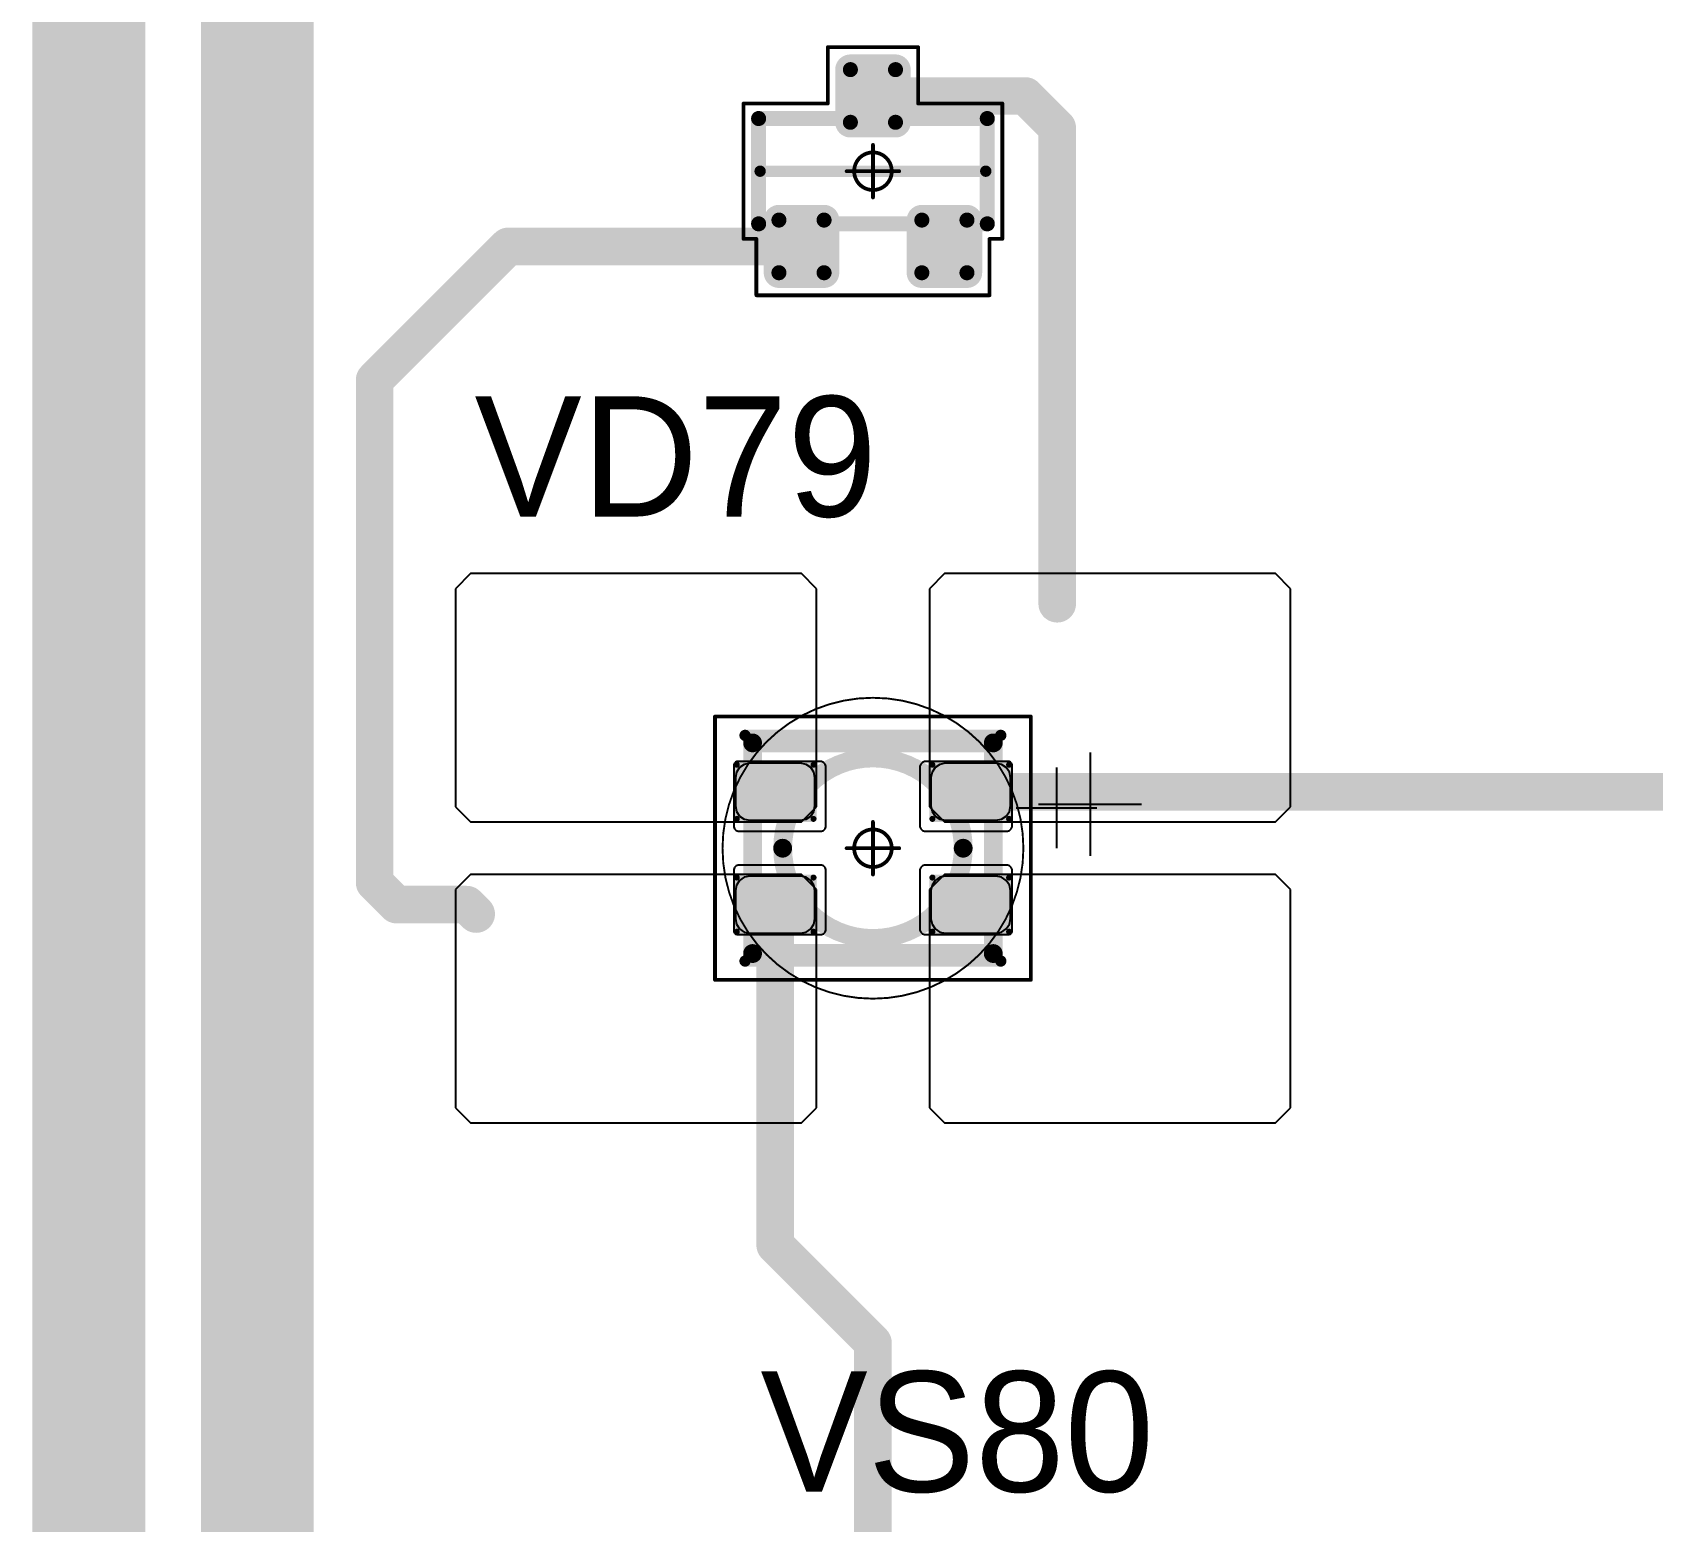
# Model space of a CAD drawing. Header units: millimetres. Extents: x 0 to 400, y 0 to 514.
# Drawn here: x 248.83 to 270.37, y 343.55 to 363.35 of the extents above; entities that cross this region are included whole.
import ezdxf

# ---------------------------------------------------------------- set-up
doc = ezdxf.new("R2010")
doc.units = ezdxf.units.MM
for name, color, linetype in [('Mechanical13', 56, 'Continuous'), ('Mechanical15', 56, 'Continuous'), ('Mechanical2', 216, 'Continuous'), ('TopLayer', 1, 'Continuous'), ('TopOverlay', 2, 'Continuous'), ('TopPaste', 8, 'Continuous'), ('TopSolder', 216, 'Continuous')]:
    doc.layers.add(name, color=color, linetype=linetype)

# ---------------------------------------------------------------- blocks, each defined once
blk = doc.blocks.new('SOT23_103')
at = {"layer": 'Mechanical13', "const_width": 0.2}
for points in [[(-0.7, 1.52), (0.7, 1.52)], [(-0.7, 1.52), (-0.7, -1.52)], [(0.7, 1.52), (0.7, -1.52)], [(-0.7, -1.52), (0.7, -1.52)]]:
    blk.add_lwpolyline(points, dxfattribs=at)
at = {"layer": 'Mechanical13', "const_width": 0.1}
for points in [[(-0.75, 1.52, 1), (-0.65, 1.52, 1)], [(-0.75, 1.52, 1), (-0.65, 1.52, 1)], [(0.65, 1.52, 1), (0.75, 1.52, 1)], [(0.65, 1.52, 1), (0.75, 1.52, 1)], [(-0.75, -1.52, 1), (-0.65, -1.52, 1)], [(-0.75, -1.52, 1), (-0.65, -1.52, 1)], [(0.65, -1.52, 1), (0.75, -1.52, 1)], [(0.65, -1.52, 1), (0.75, -1.52, 1)]]:
    blk.add_lwpolyline(points, format="xyb", close=True, dxfattribs=at)
at = {"layer": 'Mechanical15', "const_width": 0.05}
for points in [[(-0.9, 1.72), (-0.9, 1.55)], [(-0.9, 1.72), (0.9, 1.72)], [(0.9, 1.72), (0.9, 0.6)], [(-1.65, 1.55), (-1.65, -1.55)], [(-1.65, 1.55), (-0.9, 1.55)], [(0.9, 0.6), (1.65, 0.6)], [(1.65, 0.6), (1.65, -0.6)], [(0, 0.35), (0, -0.35)], [(-0.35, 0), (0.35, 0)], [(0.9, -0.6), (1.65, -0.6)], [(0.9, -0.6), (0.9, -1.72)], [(-1.65, -1.55), (-0.9, -1.55)], [(-0.9, -1.55), (-0.9, -1.72)], [(-0.9, -1.72), (0.9, -1.72)]]:
    blk.add_lwpolyline(points, dxfattribs=at)
at = {"layer": 'Mechanical15'}
for points, const_width in [([(-0.913, 1.72, 1), (-0.888, 1.72, 1)], 0.025), ([(-0.913, 1.72, 1), (-0.888, 1.72, 1)], 0.025), ([(0.888, 1.72, 1), (0.913, 1.72, 1)], 0.025), ([(0.888, 1.72, 1), (0.913, 1.72, 1)], 0.025), ([(-1.662, 1.55, 1), (-1.637, 1.55, 1)], 0.025), ([(-1.662, 1.55, 1), (-1.637, 1.55, 1)], 0.025), ([(-0.913, 1.55, 1), (-0.888, 1.55, 1)], 0.025), ([(-0.913, 1.55, 1), (-0.888, 1.55, 1)], 0.025), ([(0.888, 0.6, 1), (0.913, 0.6, 1)], 0.025), ([(0.888, 0.6, 1), (0.913, 0.6, 1)], 0.025), ([(1.637, 0.6, 1), (1.662, 0.6, 1)], 0.025), ([(1.637, 0.6, 1), (1.662, 0.6, 1)], 0.025), ([(0.25, 0, 1), (-0.25, 0, 1)], 0.05), ([(-0.012, 0.35, 1), (0.012, 0.35, 1)], 0.025), ([(-0.362, 0, 1), (-0.337, 0, 1)], 0.025), ([(-0.262, 0, 1), (-0.238, 0, 1)], 0.025), ([(0.238, 0, 1), (0.262, 0, 1)], 0.025), ([(0.337, 0, 1), (0.362, 0, 1)], 0.025), ([(-0.012, -0.35, 1), (0.012, -0.35, 1)], 0.025), ([(0.888, -0.6, 1), (0.913, -0.6, 1)], 0.025), ([(0.888, -0.6, 1), (0.913, -0.6, 1)], 0.025), ([(1.637, -0.6, 1), (1.662, -0.6, 1)], 0.025), ([(1.637, -0.6, 1), (1.662, -0.6, 1)], 0.025), ([(-1.662, -1.55, 1), (-1.637, -1.55, 1)], 0.025), ([(-1.662, -1.55, 1), (-1.637, -1.55, 1)], 0.025), ([(-0.913, -1.55, 1), (-0.888, -1.55, 1)], 0.025), ([(-0.913, -1.55, 1), (-0.888, -1.55, 1)], 0.025), ([(-0.913, -1.72, 1), (-0.888, -1.72, 1)], 0.025), ([(-0.913, -1.72, 1), (-0.888, -1.72, 1)], 0.025), ([(0.888, -1.72, 1), (0.913, -1.72, 1)], 0.025), ([(0.888, -1.72, 1), (0.913, -1.72, 1)], 0.025)]:
    blk.add_lwpolyline(points, format="xyb", close=True, dxfattribs=dict(at, const_width=const_width))
at = {"layer": 'TopLayer', "const_width": 0.1}
for points in [[(-1.4, 1.25, 1), (-1.3, 1.25, 1)], [(-0.7, 1.25, 1), (-0.6, 1.25, 1)], [(-1.4, 0.65, 1), (-1.3, 0.65, 1)], [(-0.7, 0.65, 1), (-0.6, 0.65, 1)], [(0.6, 0.3, 1), (0.7, 0.3, 1)], [(1.3, 0.3, 1), (1.4, 0.3, 1)], [(0.6, -0.3, 1), (0.7, -0.3, 1)], [(1.3, -0.3, 1), (1.4, -0.3, 1)], [(-1.4, -0.65, 1), (-1.3, -0.65, 1)], [(-0.7, -0.65, 1), (-0.6, -0.65, 1)], [(-1.4, -1.25, 1), (-1.3, -1.25, 1)], [(-0.7, -1.25, 1), (-0.6, -1.25, 1)]]:
    blk.add_lwpolyline(points, format="xyb", close=True, dxfattribs=at)
at = {"layer": 'TopLayer'}
for points in [[(-1.35, 1.35), (-1.35, 0.55), (-0.65, 1.35), (-0.65, 0.55)], [(-1.45, 1.25), (-1.45, 0.65), (-0.55, 1.25), (-0.55, 0.65)], [(0.55, 0.3), (0.55, -0.3), (1.45, 0.3), (1.45, -0.3)], [(0.65, 0.4), (0.65, -0.4), (1.35, 0.4), (1.35, -0.4)], [(-1.35, -0.55), (-1.35, -1.35), (-0.65, -0.55), (-0.65, -1.35)], [(-1.45, -0.65), (-1.45, -1.25), (-0.55, -0.65), (-0.55, -1.25)]]:
    blk.add_solid(points, dxfattribs=at)
at = {"layer": 'TopOverlay', "const_width": 0.15}
blk.add_lwpolyline([(0, 1.5), (0, -1.5)], dxfattribs=at)
at = {"layer": 'TopOverlay', "const_width": 0.075}
for points in [[(-0.038, 1.5, 1), (0.038, 1.5, 1)], [(-0.038, -1.5, 1), (0.038, -1.5, 1)]]:
    blk.add_lwpolyline(points, format="xyb", close=True, dxfattribs=at)
at = {"layer": 'TopPaste', "const_width": 0.075}
for points in [[(-1.387, 1.25, 1), (-1.313, 1.25, 1)], [(-0.687, 1.25, 1), (-0.613, 1.25, 1)], [(-1.387, 0.65, 1), (-1.313, 0.65, 1)], [(-0.687, 0.65, 1), (-0.613, 0.65, 1)], [(0.613, 0.3, 1), (0.687, 0.3, 1)], [(1.313, 0.3, 1), (1.387, 0.3, 1)], [(0.613, -0.3, 1), (0.687, -0.3, 1)], [(1.313, -0.3, 1), (1.387, -0.3, 1)], [(-1.387, -0.65, 1), (-1.313, -0.65, 1)], [(-0.687, -0.65, 1), (-0.613, -0.65, 1)], [(-1.387, -1.25, 1), (-1.313, -1.25, 1)], [(-0.687, -1.25, 1), (-0.613, -1.25, 1)]]:
    blk.add_lwpolyline(points, format="xyb", close=True, dxfattribs=at)
at = {"layer": 'TopPaste'}
for points in [[(-1.35, 1.325), (-1.35, 0.575), (-0.65, 1.325), (-0.65, 0.575)], [(-1.425, 1.25), (-1.425, 0.65), (-0.575, 1.25), (-0.575, 0.65)], [(0.575, 0.3), (0.575, -0.3), (1.425, 0.3), (1.425, -0.3)], [(0.65, 0.375), (0.65, -0.375), (1.35, 0.375), (1.35, -0.375)], [(-1.35, -0.575), (-1.35, -1.325), (-0.65, -0.575), (-0.65, -1.325)], [(-1.425, -0.65), (-1.425, -1.25), (-0.575, -0.65), (-0.575, -1.25)]]:
    blk.add_solid(points, dxfattribs=at)
at = {"layer": 'TopSolder', "const_width": 0.202}
for points in [[(-1.451, 1.25, 1), (-1.249, 1.25, 1)], [(-0.751, 1.25, 1), (-0.549, 1.25, 1)], [(-1.451, 0.65, 1), (-1.249, 0.65, 1)], [(-0.751, 0.65, 1), (-0.549, 0.65, 1)], [(0.549, 0.3, 1), (0.751, 0.3, 1)], [(1.249, 0.3, 1), (1.451, 0.3, 1)], [(0.549, -0.3, 1), (0.751, -0.3, 1)], [(1.249, -0.3, 1), (1.451, -0.3, 1)], [(-1.451, -0.65, 1), (-1.249, -0.65, 1)], [(-0.751, -0.65, 1), (-0.549, -0.65, 1)], [(-1.451, -1.25, 1), (-1.249, -1.25, 1)], [(-0.751, -1.25, 1), (-0.549, -1.25, 1)]]:
    blk.add_lwpolyline(points, format="xyb", close=True, dxfattribs=at)
at = {"layer": 'TopSolder'}
for points in [[(-1.35, 1.452), (-1.35, 0.448), (-0.65, 1.452), (-0.65, 0.448)], [(-1.552, 1.25), (-1.552, 0.65), (-0.448, 1.25), (-0.448, 0.65)], [(0.65, 0.502), (0.65, -0.502), (1.35, 0.502), (1.35, -0.502)], [(0.448, 0.3), (0.448, -0.3), (1.552, 0.3), (1.552, -0.3)], [(-1.35, -0.448), (-1.35, -1.452), (-0.65, -0.448), (-0.65, -1.452)], [(-1.552, -0.65), (-1.552, -1.25), (-0.448, -0.65), (-0.448, -1.25)]]:
    blk.add_solid(points, dxfattribs=at)
blk = doc.blocks.new('E65F_276')
at = {"layer": 'Mechanical13'}
for p, q in [((2.441, 1.071), (2.441, 0)), ((1.905, 0.536), (2.976, 0.536))]:
    blk.add_line(p, q, dxfattribs=at)
at = {"layer": 'Mechanical13', "const_width": 0.25}
for points in [[(-1.6, -1.4), (-1.6, 1.4)], [(-1.6, 1.4), (1.6, 1.4)], [(1.6, -1.4), (1.6, 1.4)], [(-1.6, -1.4), (1.6, -1.4)]]:
    blk.add_lwpolyline(points, dxfattribs=at)
at = {"layer": 'Mechanical13'}
for points, const_width in [([(-1.663, 1.4, 1), (-1.538, 1.4, 1)], 0.125), ([(-1.663, 1.4, 1), (-1.538, 1.4, 1)], 0.125), ([(1.537, 1.4, 1), (1.662, 1.4, 1)], 0.125), ([(1.537, 1.4, 1), (1.662, 1.4, 1)], 0.125), ([(1.2, 0, 1), (-1.2, 0, 1)], 0.25), ([(-1.263, 0, 1), (-1.138, 0, 1)], 0.125), ([(1.137, 0, 1), (1.262, 0, 1)], 0.125), ([(-1.663, -1.4, 1), (-1.538, -1.4, 1)], 0.125), ([(-1.663, -1.4, 1), (-1.538, -1.4, 1)], 0.125), ([(1.537, -1.4, 1), (1.662, -1.4, 1)], 0.125), ([(1.537, -1.4, 1), (1.662, -1.4, 1)], 0.125)]:
    blk.add_lwpolyline(points, format="xyb", close=True, dxfattribs=dict(at, const_width=const_width))
at = {"layer": 'Mechanical15', "const_width": 0.05}
for points in [[(-2.1, 1.75), (2.1, 1.75)], [(-2.1, -1.75), (-2.1, 1.75)], [(2.1, -1.75), (2.1, 1.75)], [(0, -0.35), (0, 0.35)], [(0, -0.35), (0, 0.35)], [(-0.35, 0), (0.35, 0)], [(-0.35, 0), (0.35, 0)], [(-2.1, -1.75), (2.1, -1.75)]]:
    blk.add_lwpolyline(points, dxfattribs=at)
at = {"layer": 'Mechanical15'}
for points, const_width in [([(-2.113, 1.75, 1), (-2.088, 1.75, 1)], 0.025), ([(-2.113, 1.75, 1), (-2.088, 1.75, 1)], 0.025), ([(2.087, 1.75, 1), (2.112, 1.75, 1)], 0.025), ([(2.087, 1.75, 1), (2.112, 1.75, 1)], 0.025), ([(0.25, 0, 1), (-0.25, 0, 1)], 0.05), ([(0.25, 0, 1), (-0.25, 0, 1)], 0.05), ([(-0.013, 0.35, 1), (0.012, 0.35, 1)], 0.025), ([(-0.013, 0.35, 1), (0.012, 0.35, 1)], 0.025), ([(-0.363, 0, 1), (-0.338, 0, 1)], 0.025), ([(-0.363, 0, 1), (-0.338, 0, 1)], 0.025), ([(-0.263, 0, 1), (-0.238, 0, 1)], 0.025), ([(-0.263, 0, 1), (-0.238, 0, 1)], 0.025), ([(0.237, 0, 1), (0.262, 0, 1)], 0.025), ([(0.237, 0, 1), (0.262, 0, 1)], 0.025), ([(0.337, 0, 1), (0.362, 0, 1)], 0.025), ([(0.337, 0, 1), (0.362, 0, 1)], 0.025), ([(-0.013, -0.35, 1), (0.012, -0.35, 1)], 0.025), ([(-0.013, -0.35, 1), (0.012, -0.35, 1)], 0.025), ([(-2.113, -1.75, 1), (-2.088, -1.75, 1)], 0.025), ([(-2.113, -1.75, 1), (-2.088, -1.75, 1)], 0.025), ([(2.087, -1.75, 1), (2.112, -1.75, 1)], 0.025), ([(2.087, -1.75, 1), (2.112, -1.75, 1)], 0.025)]:
    blk.add_lwpolyline(points, format="xyb", close=True, dxfattribs=dict(at, const_width=const_width))
at = {"layer": 'TopLayer'}
for p, q in [((-5.35, 3.65), (-5.55, 3.45)), ((-5.55, 3.45), (-5.55, 3.45)), ((-5.55, 3.45), (-5.55, 0.55)), ((-0.95, 3.65), (-5.35, 3.65)), ((-5.35, 3.65), (-5.35, 3.65)), ((-0.75, 3.45), (-0.95, 3.65)), ((-0.75, 0.55), (-0.75, 3.45)), ((0.95, 3.65), (0.75, 3.45)), ((0.75, 3.45), (0.75, 3.45)), ((0.75, 3.45), (0.75, 0.55)), ((5.35, 3.65), (0.95, 3.65)), ((0.95, 3.65), (0.95, 3.65)), ((5.55, 3.45), (5.35, 3.65)), ((5.55, 0.55), (5.55, 3.45)), ((-5.55, 0.55), (-5.35, 0.35)), ((-0.95, 0.35), (-0.75, 0.55)), ((0.75, 0.55), (0.95, 0.35)), ((5.35, 0.35), (5.55, 0.55)), ((-5.35, 0.35), (-0.95, 0.35)), ((0.95, 0.35), (5.35, 0.35)), ((-5.35, -0.35), (-5.55, -0.55)), ((-0.95, -0.35), (-5.35, -0.35)), ((-5.35, -0.35), (-5.35, -0.35)), ((-0.75, -0.55), (-0.95, -0.35)), ((0.95, -0.35), (0.75, -0.55)), ((5.35, -0.35), (0.95, -0.35)), ((0.95, -0.35), (0.95, -0.35)), ((5.55, -0.55), (5.35, -0.35)), ((-5.55, -0.55), (-5.55, -0.55)), ((-5.55, -0.55), (-5.55, -3.45)), ((-0.75, -3.45), (-0.75, -0.55)), ((0.75, -0.55), (0.75, -0.55)), ((0.75, -0.55), (0.75, -3.45)), ((5.55, -3.45), (5.55, -0.55)), ((-5.55, -3.45), (-5.35, -3.65)), ((-5.35, -3.65), (-0.95, -3.65)), ((-0.95, -3.65), (-0.75, -3.45)), ((0.75, -3.45), (0.95, -3.65)), ((0.95, -3.65), (5.35, -3.65)), ((5.35, -3.65), (5.55, -3.45))]:
    blk.add_line(p, q, dxfattribs=at)
at = {"layer": 'TopLayer', "const_width": 0.04}
for points in [[(-1.83, 1.11, 1), (-1.79, 1.11, 1)], [(-0.81, 1.11, 1), (-0.77, 1.11, 1)], [(0.77, 1.11, 1), (0.81, 1.11, 1)], [(1.79, 1.11, 1), (1.83, 1.11, 1)], [(-1.83, 0.39, 1), (-1.79, 0.39, 1)], [(-0.81, 0.39, 1), (-0.77, 0.39, 1)], [(0.77, 0.39, 1), (0.81, 0.39, 1)], [(1.79, 0.39, 1), (1.83, 0.39, 1)], [(-1.83, -0.39, 1), (-1.79, -0.39, 1)], [(-0.81, -0.39, 1), (-0.77, -0.39, 1)], [(0.77, -0.39, 1), (0.81, -0.39, 1)], [(1.79, -0.39, 1), (1.83, -0.39, 1)], [(-1.83, -1.11, 1), (-1.79, -1.11, 1)], [(-0.81, -1.11, 1), (-0.77, -1.11, 1)], [(0.77, -1.11, 1), (0.81, -1.11, 1)], [(1.79, -1.11, 1), (1.83, -1.11, 1)]]:
    blk.add_lwpolyline(points, format="xyb", close=True, dxfattribs=at)
at = {"layer": 'TopLayer'}
for points in [[(-1.85, 1.11), (-1.85, 0.39), (-0.75, 1.11), (-0.75, 0.39)], [(-1.81, 1.15), (-1.81, 0.35), (-0.79, 1.15), (-0.79, 0.35)], [(0.75, 1.11), (0.75, 0.39), (1.85, 1.11), (1.85, 0.39)], [(0.79, 1.15), (0.79, 0.35), (1.81, 1.15), (1.81, 0.35)], [(-1.85, -0.39), (-1.85, -1.11), (-0.75, -0.39), (-0.75, -1.11)], [(-1.81, -0.35), (-1.81, -1.15), (-0.79, -0.35), (-0.79, -1.15)], [(0.75, -0.39), (0.75, -1.11), (1.85, -0.39), (1.85, -1.11)], [(0.79, -0.35), (0.79, -1.15), (1.81, -0.35), (1.81, -1.15)]]:
    blk.add_solid(points, dxfattribs=at)
at = {"layer": 'TopOverlay'}
for p, q in [((2.886, 1.271), (2.886, -0.1)), ((2.2, 0.586), (3.571, 0.586))]:
    blk.add_line(p, q, dxfattribs=at)
at = {"layer": 'TopOverlay', "const_width": 0.15}
for points in [[(-1.7, 1.5), (1.7, 1.5)], [(-1.7, -1.5), (1.7, -1.5)]]:
    blk.add_lwpolyline(points, dxfattribs=at)
at = {"layer": 'TopOverlay', "const_width": 0.075}
for points in [[(-1.738, 1.5, 1), (-1.663, 1.5, 1)], [(1.662, 1.5, 1), (1.737, 1.5, 1)], [(-1.738, -1.5, 1), (-1.663, -1.5, 1)], [(1.662, -1.5, 1), (1.737, -1.5, 1)]]:
    blk.add_lwpolyline(points, format="xyb", close=True, dxfattribs=at)
at = {"layer": 'TopPaste'}
for p, q in [((-1.711, 1.114), (-1.773, 1.073)), ((-1.638, 1.129), (-1.711, 1.114)), ((-0.963, 1.129), (-1.638, 1.129)), ((-0.889, 1.114), (-0.963, 1.129)), ((-0.827, 1.073), (-0.889, 1.114)), ((0.889, 1.114), (0.827, 1.073)), ((0.962, 1.129), (0.889, 1.114)), ((1.637, 1.129), (0.962, 1.129)), ((1.711, 1.114), (1.637, 1.129)), ((1.773, 1.073), (1.711, 1.114)), ((-1.814, 1.011), (-1.829, 0.938)), ((-1.829, 0.938), (-1.829, 0.563)), ((-1.773, 1.073), (-1.814, 1.011)), ((-0.786, 1.011), (-0.827, 1.073)), ((-0.771, 0.938), (-0.786, 1.011)), ((-0.771, 0.563), (-0.771, 0.938)), ((0.786, 1.011), (0.771, 0.938)), ((0.771, 0.938), (0.771, 0.563)), ((0.827, 1.073), (0.786, 1.011)), ((1.814, 1.011), (1.773, 1.073)), ((1.829, 0.938), (1.814, 1.011)), ((1.829, 0.563), (1.829, 0.938)), ((-1.829, 0.563), (-1.814, 0.489)), ((-1.814, 0.489), (-1.773, 0.427)), ((-0.827, 0.427), (-0.786, 0.489)), ((-0.786, 0.489), (-0.771, 0.563)), ((0.771, 0.563), (0.786, 0.489)), ((0.786, 0.489), (0.827, 0.427)), ((1.773, 0.427), (1.814, 0.489)), ((1.814, 0.489), (1.829, 0.563)), ((-1.773, 0.427), (-1.711, 0.386)), ((-1.711, 0.386), (-1.638, 0.371)), ((-1.638, 0.371), (-0.963, 0.371)), ((-0.963, 0.371), (-0.889, 0.386)), ((-0.889, 0.386), (-0.827, 0.427)), ((0.827, 0.427), (0.889, 0.386)), ((0.889, 0.386), (0.962, 0.371)), ((0.962, 0.371), (1.637, 0.371)), ((1.637, 0.371), (1.711, 0.386)), ((1.711, 0.386), (1.773, 0.427)), ((-1.773, -0.427), (-1.814, -0.489)), ((-1.711, -0.386), (-1.773, -0.427)), ((-1.638, -0.371), (-1.711, -0.386)), ((-0.963, -0.371), (-1.638, -0.371)), ((-0.889, -0.386), (-0.963, -0.371)), ((-0.827, -0.427), (-0.889, -0.386)), ((-0.786, -0.489), (-0.827, -0.427)), ((0.827, -0.427), (0.786, -0.489)), ((0.889, -0.386), (0.827, -0.427)), ((0.962, -0.371), (0.889, -0.386)), ((1.637, -0.371), (0.962, -0.371)), ((1.711, -0.386), (1.637, -0.371)), ((1.773, -0.427), (1.711, -0.386)), ((1.814, -0.489), (1.773, -0.427)), ((-1.814, -0.489), (-1.829, -0.563)), ((-1.829, -0.563), (-1.829, -0.938)), ((-0.771, -0.563), (-0.786, -0.489)), ((-0.771, -0.938), (-0.771, -0.563)), ((0.786, -0.489), (0.771, -0.563)), ((0.771, -0.563), (0.771, -0.938)), ((1.829, -0.563), (1.814, -0.489)), ((1.829, -0.938), (1.829, -0.563)), ((-1.829, -0.938), (-1.814, -1.011)), ((-1.814, -1.011), (-1.773, -1.073)), ((-1.773, -1.073), (-1.711, -1.114)), ((-0.889, -1.114), (-0.827, -1.073)), ((-0.827, -1.073), (-0.786, -1.011)), ((-0.786, -1.011), (-0.771, -0.938)), ((0.771, -0.938), (0.786, -1.011)), ((0.786, -1.011), (0.827, -1.073)), ((0.827, -1.073), (0.889, -1.114)), ((1.711, -1.114), (1.773, -1.073)), ((1.773, -1.073), (1.814, -1.011)), ((1.814, -1.011), (1.829, -0.938)), ((-1.711, -1.114), (-1.638, -1.129)), ((-1.638, -1.129), (-0.963, -1.129)), ((-0.963, -1.129), (-0.889, -1.114)), ((0.889, -1.114), (0.962, -1.129)), ((0.962, -1.129), (1.637, -1.129)), ((1.637, -1.129), (1.711, -1.114))]:
    blk.add_line(p, q, dxfattribs=at)
at = {"layer": 'TopSolder'}
for p, q in [((-1.842, 1.129), (-1.85, 1.111)), ((-1.85, 1.111), (-1.85, 1.101)), ((-1.85, 1.101), (-1.85, 1.101)), ((-1.85, 1.101), (-1.85, 0.301)), ((-1.828, 1.143), (-1.842, 1.129)), ((-1.81, 1.151), (-1.828, 1.143)), ((-1.8, 1.151), (-1.81, 1.151)), ((-0.7, 1.151), (-1.8, 1.151)), ((-0.685, 1.151), (-0.7, 1.151)), ((-0.7, 1.151), (-0.7, 1.151)), ((-0.658, 1.139), (-0.685, 1.151)), ((-0.636, 1.118), (-0.658, 1.139)), ((-0.625, 1.09), (-0.636, 1.118)), ((-0.625, 1.076), (-0.625, 1.09)), ((0.636, 1.118), (0.625, 1.09)), ((0.625, 1.09), (0.625, 1.076)), ((0.657, 1.139), (0.636, 1.118)), ((0.685, 1.151), (0.657, 1.139)), ((0.7, 1.151), (0.685, 1.151)), ((1.8, 1.151), (0.7, 1.151)), ((1.81, 1.151), (1.8, 1.151)), ((1.8, 1.151), (1.8, 1.151)), ((1.828, 1.143), (1.81, 1.151)), ((1.842, 1.129), (1.828, 1.143)), ((1.85, 1.111), (1.842, 1.129)), ((1.85, 1.101), (1.85, 1.111)), ((1.85, 0.301), (1.85, 1.101)), ((-0.625, 0.301), (-0.625, 1.076)), ((0.625, 1.076), (0.625, 1.076)), ((0.625, 1.076), (0.625, 0.301)), ((-1.85, 0.301), (-1.85, 0.286)), ((-1.85, 0.286), (-1.839, 0.258)), ((-1.839, 0.258), (-1.818, 0.237)), ((-1.818, 0.237), (-1.79, 0.226)), ((-1.79, 0.226), (-1.775, 0.226)), ((-1.775, 0.226), (-1.775, 0.226)), ((-1.775, 0.226), (-0.7, 0.226)), ((-0.7, 0.226), (-0.685, 0.226)), ((-0.685, 0.226), (-0.658, 0.237)), ((-0.658, 0.237), (-0.636, 0.258)), ((-0.636, 0.258), (-0.625, 0.286)), ((-0.625, 0.286), (-0.625, 0.301)), ((-0.625, 0.301), (-0.625, 0.301)), ((0.625, 0.301), (0.625, 0.286)), ((0.625, 0.286), (0.636, 0.258)), ((0.636, 0.258), (0.657, 0.237)), ((0.657, 0.237), (0.685, 0.226)), ((0.685, 0.226), (0.7, 0.226)), ((0.7, 0.226), (0.7, 0.226)), ((0.7, 0.226), (1.775, 0.226)), ((1.775, 0.226), (1.79, 0.226)), ((1.79, 0.226), (1.817, 0.237)), ((1.817, 0.237), (1.839, 0.258)), ((1.839, 0.258), (1.85, 0.286)), ((1.85, 0.286), (1.85, 0.301)), ((1.85, 0.301), (1.85, 0.301)), ((-1.839, -0.257), (-1.85, -0.285)), ((-1.85, -0.285), (-1.85, -0.299)), ((-1.85, -0.299), (-1.85, -0.299)), ((-1.85, -0.299), (-1.85, -1.099)), ((-1.818, -0.236), (-1.839, -0.257)), ((-1.79, -0.224), (-1.818, -0.236)), ((-1.775, -0.224), (-1.79, -0.224)), ((-0.7, -0.224), (-1.775, -0.224)), ((-0.685, -0.224), (-0.7, -0.224)), ((-0.7, -0.224), (-0.7, -0.224)), ((-0.658, -0.236), (-0.685, -0.224)), ((-0.636, -0.257), (-0.658, -0.236)), ((-0.625, -0.285), (-0.636, -0.257)), ((-0.625, -0.299), (-0.625, -0.285)), ((-0.625, -1.074), (-0.625, -0.299)), ((0.636, -0.257), (0.625, -0.285)), ((0.625, -0.285), (0.625, -0.299)), ((0.625, -0.299), (0.625, -0.299)), ((0.625, -0.299), (0.625, -1.074)), ((0.657, -0.236), (0.636, -0.257)), ((0.685, -0.224), (0.657, -0.236)), ((0.7, -0.224), (0.685, -0.224)), ((1.775, -0.224), (0.7, -0.224)), ((1.79, -0.224), (1.775, -0.224)), ((1.775, -0.224), (1.775, -0.224)), ((1.817, -0.236), (1.79, -0.224)), ((1.839, -0.257), (1.817, -0.236)), ((1.85, -0.285), (1.839, -0.257)), ((1.85, -0.299), (1.85, -0.285)), ((1.85, -1.099), (1.85, -0.299)), ((-0.625, -1.089), (-0.625, -1.074)), ((-0.625, -1.074), (-0.625, -1.074)), ((0.625, -1.074), (0.625, -1.089)), ((-1.85, -1.099), (-1.85, -1.109)), ((-1.85, -1.109), (-1.842, -1.128)), ((-1.842, -1.128), (-1.828, -1.142)), ((-1.828, -1.142), (-1.81, -1.149)), ((-1.81, -1.149), (-1.8, -1.149)), ((-1.8, -1.149), (-0.7, -1.149)), ((-1.8, -1.149), (-1.8, -1.149)), ((-0.7, -1.149), (-0.685, -1.149)), ((-0.685, -1.149), (-0.658, -1.138)), ((-0.658, -1.138), (-0.636, -1.117)), ((-0.636, -1.117), (-0.625, -1.089)), ((0.625, -1.089), (0.636, -1.117)), ((0.636, -1.117), (0.657, -1.138)), ((0.657, -1.138), (0.685, -1.149)), ((0.685, -1.149), (0.7, -1.149)), ((0.7, -1.149), (1.8, -1.149)), ((0.7, -1.149), (0.7, -1.149)), ((1.8, -1.149), (1.81, -1.149)), ((1.81, -1.149), (1.828, -1.142)), ((1.828, -1.142), (1.842, -1.128)), ((1.842, -1.128), (1.85, -1.109)), ((1.85, -1.109), (1.85, -1.099)), ((1.85, -1.099), (1.85, -1.099))]:
    blk.add_line(p, q, dxfattribs=at)

msp = doc.modelspace()

# ---------------------------------------------------------------- linework, layer by layer
at = {"layer": 'Mechanical2'}
for points, const_width in [([(262, 352.5, 1), (258, 352.5, 1)], 0.0254), ([(260, 354.5, 1), (260, 354.5, 1)], 0.0005), ([(257.994, 352.5, 1), (258.006, 352.5, 1)], 0.0127), ([(258, 352.5, 1), (258, 352.5, 1)], 0.0005), ([(261.994, 352.5, 1), (262.006, 352.5, 1)], 0.0127), ([(262, 352.5, 1), (262, 352.5, 1)], 0.0005), ([(260, 350.5, 1), (260, 350.5, 1)], 0.0005)]:
    msp.add_lwpolyline(points, format="xyb", close=True, dxfattribs=dict(at, const_width=const_width))
at = {"layer": 'Mechanical2', "const_width": 0.001}
for points in [[(260, 350.5), (260, 354.5)], [(258, 352.5), (262, 352.5)]]:
    msp.add_lwpolyline(points, dxfattribs=at)
at = {"layer": 'TopLayer'}
for points, const_width in [([(249.575, 288.4), (249.575, 385.75)], 1.5), ([(251.815, 325.275), (251.815, 364.265)], 1.5), ([(260, 362.5), (262.025, 362.5)], 0.5), ([(262.025, 362.5), (262.45, 362.075)], 0.5), ([(262.45, 355.75), (262.45, 362.075)], 0.5), ([(253.375, 358.725), (255.15, 360.5)], 0.5), ([(255.15, 360.5), (259.05, 360.5)], 0.5), ([(253.375, 352.043), (253.375, 358.725)], 0.5), ([(261.3, 353.25), (273.15, 353.25)], 0.5), ([(253.375, 352.043), (253.668, 351.75)], 0.5), ([(253.668, 351.75), (254.6, 351.75)], 0.5), ([(254.6, 351.75), (254.725, 351.625)], 0.5), ([(258.7, 347.225), (258.7, 351.75)], 0.5), ([(258.7, 347.225), (260, 345.925)], 0.5), ([(260, 342.5), (260, 345.925)], 0.5)]:
    msp.add_lwpolyline(points, dxfattribs=dict(at, const_width=const_width))
at = {"layer": 'TopLayer', "const_width": 0.25}
for points in [[(259.875, 362.5, 1), (260.125, 362.5, 1)], [(261.9, 362.5, 1), (262.15, 362.5, 1)], [(261.9, 362.5, 1), (262.15, 362.5, 1)], [(262.325, 362.075, 1), (262.575, 362.075, 1)], [(262.325, 362.075, 1), (262.575, 362.075, 1)], [(255.025, 360.5, 1), (255.275, 360.5, 1)], [(255.025, 360.5, 1), (255.275, 360.5, 1)], [(258.925, 360.5, 1), (259.175, 360.5, 1)], [(253.25, 358.725, 1), (253.5, 358.725, 1)], [(253.25, 358.725, 1), (253.5, 358.725, 1)], [(262.325, 355.75, 1), (262.575, 355.75, 1)], [(261.175, 353.25, 1), (261.425, 353.25, 1)], [(253.25, 352.043, 1), (253.5, 352.043, 1)], [(253.25, 352.043, 1), (253.5, 352.043, 1)], [(253.543, 351.75, 1), (253.793, 351.75, 1)], [(253.543, 351.75, 1), (253.793, 351.75, 1)], [(254.475, 351.75, 1), (254.725, 351.75, 1)], [(254.475, 351.75, 1), (254.725, 351.75, 1)], [(258.575, 351.75, 1), (258.825, 351.75, 1)], [(254.6, 351.625, 1), (254.85, 351.625, 1)], [(258.575, 347.225, 1), (258.825, 347.225, 1)], [(258.575, 347.225, 1), (258.825, 347.225, 1)], [(259.875, 345.925, 1), (260.125, 345.925, 1)], [(259.875, 345.925, 1), (260.125, 345.925, 1)]]:
    msp.add_lwpolyline(points, format="xyb", close=True, dxfattribs=at)

# ---------------------------------------------------------------- block references
for name, p, rotation in [('SOT23_103', (260, 361.5), 90), ('E65F_276', (260, 352.5), 360)]:
    msp.add_blockref(name, p, dxfattribs=dict(rotation=rotation))

# ---------------------------------------------------------------- texts
at = {"layer": 'TopOverlay'}
for s, p in [('VD79', (254.702, 356.909)), ('VS80', (258.504, 343.945))]:
    msp.add_text(s, height=1.6, dxfattribs=at).set_placement(p)

doc.saveas('drawing.dxf')
